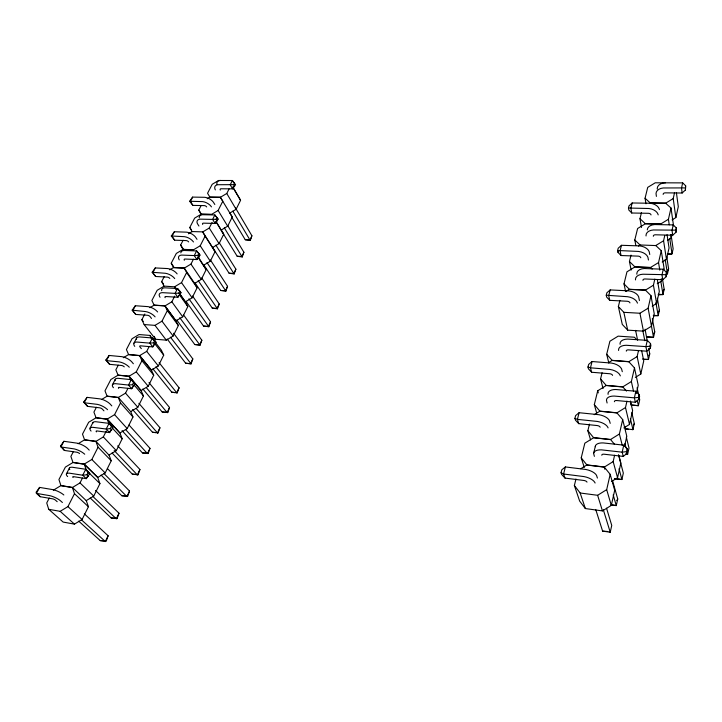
<?xml version="1.0" encoding="UTF-8"?>
<svg xmlns="http://www.w3.org/2000/svg" width="722" height="722" viewBox="0 0 722 722"><rect width="100%" height="100%" fill="white"/><g stroke="black" fill="none" stroke-linecap="round" stroke-linejoin="round"><path stroke-width="1.08" d="M84.339 513.865L108.119 535.76L106.251 541.103L105.349 541.545L100.205 540.588L78.698 521.14M631.813 412.713L634.313 423.507L632.968 429.608L631.858 429.563M648.699 348.401L649.746 353.843L648.5 359.484L644.06 359.466M657.327 298.231L659.403 310.261L658.211 315.631L653.834 315.83M666.325 274.423L667.462 273.891L668.59 268.783L666.722 256.734M612.572 480.662L617.734 498.974L616.263 505.59L610.893 504.868M652.336 318.646L654.746 331.831L653.527 337.336L646.56 336.876L653.527 337.336L648.121 308.213L650.982 295.668L645.333 290.036L629.44 289.278L625.875 291.462M662.543 279.396L664.159 289.314L663.004 294.558L658.59 294.901M601.841 455.275A2.726 1.282 13.6 0 1 604.088 454.21L623.276 456.403L626.958 453.407L626.515 451.629L627.165 448.696L623.754 445.149L603.141 442.92A11.056 5.234 13.5 0 0 595.316 446.738M614.431 401.73A2.653 1.354 12.8 0 1 616.651 400.539L635.369 402.271L638.979 399.257L638.573 397.407L639.187 394.636L635.865 391.234L615.749 389.501A10.74 5.532 12.7 0 0 608.023 393.743L608.104 394.347M626.317 351.163A2.572 1.417 11.9 0 1 628.51 349.872L646.795 351.19L650.314 348.157L649.953 346.244L650.531 343.627L647.3 340.36L627.644 339.078A10.442 5.794 11.8 0 0 620.017 343.681L620.099 344.313M642.959 280.398A2.473 1.498 10.4 0 1 645.107 278.972L662.769 279.739L666.171 276.697L666.397 272.302L663.274 269.216L644.304 268.521A10.027 6.11 10.3 0 0 636.822 273.593L636.885 274.252M653.338 236.293A2.41 1.543 9.3 0 1 655.45 234.785L672.714 235.237L676.054 232.195L676.27 227.881L673.229 224.912L654.673 224.551A9.774 6.281 9.2 0 0 647.3 229.894M663.175 194.435A2.356 1.579 8.1 0 1 665.269 192.855L682.155 193.009L685.422 189.976L685.638 185.744L682.669 182.883L655.242 182.801L647.724 187.377L645.053 198.252L645.982 203.785M626.958 453.407L627.608 450.474L627.165 448.696M638.979 399.257L639.593 396.495L639.187 394.636M650.314 348.157L650.892 345.549L650.531 343.627M666.171 276.697L666.397 272.302M676.054 232.195L676.27 227.881M685.422 189.976L685.638 185.744M107.407 468.578L129.536 491.05L127.695 496.294L121.81 495.743L101.08 475.067M623.754 445.149L622.183 452.171L623.276 456.403M635.865 391.234L634.385 397.849L635.369 402.271M647.3 340.36L645.892 346.614L648.5 359.484L642.463 359.033M663.274 269.216L661.984 274.974L662.769 279.739M673.229 224.912L672.011 230.363L672.714 235.237M682.669 182.883L681.514 188.063L682.155 193.009M575.966 479.029L574.369 485.5L579.667 501.131L585.361 508.559L602.455 510.905L611.308 505.391L614.693 490.301L610.18 474.336L604.206 466.963L586.959 464.905L580.75 468.758M611.462 481.529L617.572 477.729L620.857 463.064L618.844 455.438M624.584 446.151L626.795 436.296L622.689 419.581L616.805 412.767L599.964 411.134L594.224 414.681M623.862 427.929L629.512 424.428L632.616 410.574L630.405 400.99M636.371 393.553L638.23 385.268L634.485 367.922L628.7 361.614L612.247 360.35L608.529 362.643M635.306 377.435L640.802 374.041L643.735 360.937L641.723 351.027M652.228 306.146L656.614 303.448L659.321 291.363L657.309 279.486M657.255 283.674L661.587 281.02L662.065 278.873M662.209 262.032L666.478 259.415L669.05 247.926L667.056 234.695M667.408 240.435L671.198 238.107L671.884 235.056M672.101 219.867L675.855 217.575L678.301 206.654L676.433 192.873M611.308 505.391L606.688 489.651L610.18 474.336M617.572 477.729L613.159 461.593L614.612 455.212M622.283 445.375L619.386 434.021L622.689 419.581M629.512 424.428L625.487 407.56L626.967 401.089M633.528 391.216L631.371 381.55L634.485 367.922M640.802 374.041L637.138 356.569L638.528 350.45M656.614 303.448L653.428 285.217L654.818 279.107M659.8 270.163L658.545 262.564L661.253 250.678L655.693 245.444M666.478 259.415L663.572 240.76L664.772 235.498M669.24 224.813L668.428 219.271L671 207.99L665.531 203.126L650.323 202.927M675.855 217.575L673.211 198.577L674.574 192.575M129.039 425.041L149.986 448.335L148.181 453.488L142.451 452.911L122.063 430.637M148.976 382.624L169.544 407.497L167.766 412.56L167.125 412.542L146.422 387.759M593.719 452.956L595.379 446.052M95.521 490.464L119.013 513.207L117.099 518.54L111.206 517.963L90.232 498.027M590.578 439.906L587.852 430.691L589.468 424.121M603.069 388.535L600.569 378.96L602.094 372.751M650.982 295.668L654.24 313.808L651.461 326.218L643.446 331.154L627.68 330.144L622.274 324.413L618.366 306.579L619.891 300.388M631.136 270.091L629.449 261.499L631.028 255.092M641.524 227.493L639.972 218.721L641.47 212.638M584.269 467.468L581.228 457.856L584.829 443.2L593.574 437.785L610.622 439.635L614.575 444.355M596.643 412.966L594.323 404.609L597.726 390.773L606.218 385.53L622.86 386.974L626.506 391.08M608.817 362.967L606.688 354.303L609.9 341.226L618.158 336.145L634.421 337.228L636.569 339.511M625.55 291.309L624.007 283.872L626.967 271.815L634.891 266.959L650.612 267.573L652.21 269.125M635.811 245.381L634.8 239.957L637.616 228.513L645.333 223.802L660.702 224.127M173.551 333.221L192.819 358.906L191.068 363.861L185.653 363.229L167.206 339.042M117.704 445.853L139.942 469.508L138.055 474.742L132.316 474.137L112.091 453.01M192.548 296.029L210.553 321.868L208.839 326.741L203.55 326.082L186.023 301.354M597.419 478.063L596.516 475.32A11.128 5.027 14.3 0 0 585.75 469.462L565.38 466.944L563.584 474.011L565.01 478.09L583.927 480.473A2.744 1.227 14.4 0 1 586.995 482.143M610.216 423.345L609.413 420.565A10.812 5.352 13.5 0 0 598.998 414.717L579.098 412.713L577.419 419.374L578.719 423.652L597.184 425.556A2.662 1.309 13.6 0 1 600.163 427.216M622.301 371.695L621.579 368.906A10.505 5.623 12.7 0 0 611.489 363.076L592.058 361.532L590.461 367.823L591.661 372.254L609.702 373.734A2.59 1.372 12.8 0 1 612.581 375.386M639.421 300.56L638.6 296.643A10.09 5.966 11.3 0 0 628.961 290.867L610.18 289.919L608.718 295.704L609.765 300.343L627.201 301.255A2.491 1.462 11.4 0 1 629.954 302.897M649.755 254.496L649.195 251.644A9.828 6.155 10.3 0 0 639.836 245.904L621.471 245.299L620.081 250.796L621.055 255.534L638.104 256.12A2.428 1.507 10.4 0 1 640.775 257.754M659.421 209.633L659.249 208.947A9.585 6.317 9.2 0 0 650.152 203.252L632.192 202.972L630.866 208.18L631.759 213.008L648.446 213.297A2.365 1.552 9.4 0 1 651.036 214.921M565.01 478.09L561.653 474.453L561.057 472.748L561.806 469.805L565.38 466.944M578.719 423.652L575.452 420.159L574.902 418.372L575.605 415.592L579.098 412.713M591.661 372.254L588.475 368.888L587.97 367.038L588.638 364.42L592.058 361.532M609.765 300.343L606.697 297.157L606.254 295.226L606.868 292.807L610.18 289.919M621.055 255.534L618.059 252.465L617.644 250.489L618.231 248.197L621.471 245.299M631.759 213.008L628.835 210.048L628.456 208.026L629.006 205.86L632.192 202.972M618.059 252.465L618.438 250.94M138.877 403.3L159.941 427.749L158.082 432.893L157.468 432.902L136.259 408.553M210.454 260.019L227.565 286.336L225.878 291.128L220.715 290.461L203.433 264.324M159.093 362.652L179.065 387.795L177.242 392.858L171.782 392.199L152.911 368.843M227.62 225.499L243.901 252.24L242.231 256.96L237.186 256.274L221.338 230.652M183.424 314.738L201.844 340.233L200.048 345.188L194.76 344.511L176.737 319.972M201.709 277.952L219.217 303.962L217.448 308.826L212.286 308.132L195.157 283.087M219.235 242.691L235.877 269.162L234.145 273.945L229.1 273.232L212.81 247.745M235.471 207.918L251.888 235.733L250.173 240.444L245.236 239.722L231.455 216.726M108.119 535.76L105.349 541.545L81.396 519.777M119.013 513.207L116.314 518.856L93.084 496.655M129.536 491.05L126.891 496.565L103.815 473.406M139.942 469.508L137.36 474.905L114.193 450.546M149.986 448.335L147.459 453.615L125.61 429.59M157.468 432.902L159.941 427.749M167.125 412.542L169.544 407.497M177.242 392.858L176.709 392.732L179.065 387.795M192.819 358.906L190.527 363.689L185.653 363.229M201.844 340.233L199.606 344.917L194.76 344.511M210.553 321.868L208.36 326.443L203.55 326.082M219.217 303.962L217.069 308.447L212.286 308.132M227.565 286.336L225.463 290.731L220.715 290.461M235.877 269.162L233.82 273.467L234.145 273.945M243.901 252.24L241.879 256.463L242.231 256.96M251.888 235.733L250.173 240.444M49.286 498.045L46.731 502.954L48.726 509.317L63.157 522.078L74.465 524.127L82.082 519.488L88.418 506.727L86.252 500.499M53.365 490.193L60.991 485.563L72.362 487.413L86.225 500.635L93.752 496.068L99.934 483.614L97.741 477.576L84.23 464.219L72.931 462.531L65.395 467.089L58.933 479.543L60.964 485.707L72.335 487.558L80.007 482.91L82.461 478.054M73.319 451.755L70.891 456.421L72.958 462.396L84.257 464.084L97.768 477.441L105.186 472.937L111.224 460.78L108.995 454.941M78.129 443.714L84.636 439.779L95.873 441.322L108.977 455.068L116.305 450.627L122.198 438.75L119.942 433.092L107.172 419.229L96.017 417.83L88.671 422.262L82.507 434.13L84.609 439.906L95.846 441.449L103.318 436.927L106.36 430.926M96.405 407.28L93.905 412.109L96.044 417.704L107.199 419.103L119.969 432.965L127.207 428.579L132.965 416.982L130.682 411.495M101.73 399.428L107.172 396.143L118.264 397.407L130.664 411.621L137.812 407.298L143.434 395.972L141.133 390.647L129.039 376.342L118.02 375.214L110.854 379.528L104.979 390.846L107.145 396.27L118.237 397.533L125.529 393.138L127.947 388.364M118.237 365.233L115.845 369.835L118.047 375.088L129.067 376.225L141.151 390.53L148.218 386.261L153.714 375.187L151.376 370.034L139.617 355.531L128.669 354.52L123.354 357.715M139.59 355.648L151.358 370.151L158.344 365.937L163.714 355.116L161.358 350.116L149.905 335.423L139.03 334.539L132.027 338.744L126.422 349.547L128.642 354.637L139.59 355.648L146.71 351.37L149.228 346.398M144.842 313.989L141.882 319.684L144.147 324.539L155.582 339.259L166.295 340.152L173.154 336.019L178.352 325.559L175.969 320.785L164.959 305.83L154.183 305.108L149.887 307.689M163.975 286.219L157.179 290.298L151.873 300.514L154.165 305.225L164.941 305.938L175.951 320.893L182.729 316.814L187.81 306.579L185.41 301.94L179.733 293.944M179.742 293.836L185.419 301.832L192.124 297.807L197.097 287.798L194.678 283.295M169.751 269.829L173.587 267.528L184.227 268.043L194.66 283.403L201.294 279.423L206.158 269.622L198.342 257.005M203.73 265.154L210.292 261.229L215.048 251.635L212.593 247.402M188.415 233.802L192.169 231.563L202.665 231.87L212.584 247.502L219.064 243.621L223.73 234.226L216.149 221.735M221.275 230.02L227.683 226.176L232.249 216.988L220.336 197.232L209.967 197.097L207.205 198.74M229.758 213.089L236.103 209.299L240.57 200.292L232.989 187.224M87.272 476.682L86.279 478.659L73.644 476.673A2.274 0.713 24.5 0 0 73.066 477.513M110.484 430.718L109.527 432.604L97.064 430.953A2.22 0.776 25 0 0 96.441 431.882M132.586 386.947L131.675 388.734L119.374 387.398A2.166 0.848 25.5 0 0 118.706 388.4M154.093 344.34L152.802 346.912L140.646 345.847A2.112 0.902 26 0 0 139.951 346.93L141.341 348.654M178.839 295.343L177.856 297.283L165.898 296.534A2.058 0.966 26.7 0 0 165.167 297.699M197.846 257.691L196.907 259.55L185.103 259.036A2.013 1.011 27.3 0 0 184.354 260.254M216.483 220.788L215.138 223.45L203.487 223.152A1.967 1.047 27.8 0 0 202.711 224.416M233.883 186.321L232.592 188.875L221.094 188.767A1.922 1.083 28.5 0 0 220.291 190.076M67.642 476.565L67.191 476.096A9.251 2.888 24.5 0 1 69.186 473.145L82.741 475.22L86.279 478.659L89.699 473.704L85.765 469.273L72.227 467.242A9.224 2.924 24.5 0 0 69.781 469.679M91.089 431.07L90.656 430.583A9.025 3.177 25 0 1 92.804 427.316L106.197 429.03L109.527 432.604L112.876 427.749L109.067 423.372L95.701 421.702A8.998 3.213 25 0 0 92.759 423.372M113.426 387.714L113.029 387.209A8.808 3.429 25.5 0 1 115.303 383.662L128.525 385.052L131.675 388.734L134.96 383.987L131.269 379.655L118.065 378.31A8.781 3.466 25.6 0 0 115.168 380.711M134.743 346.352L134.364 345.838A8.601 3.664 26 0 1 136.765 342.038L149.815 343.121L152.802 346.912L156.006 342.255L152.432 337.977L139.4 336.93A8.583 3.691 26.1 0 0 136.431 339.539M160.049 297.256L159.697 296.715A8.366 3.926 26.7 0 1 162.224 292.645L175.067 293.376L177.856 297.283L180.987 292.744L177.54 288.52L164.715 287.816A8.339 3.944 26.8 0 0 161.683 290.65M179.3 259.902L178.966 259.351A8.177 4.106 27.3 0 1 181.583 255.083L194.263 255.57L196.907 259.55L199.976 255.101L196.619 250.931L183.966 250.471A8.159 4.124 27.3 0 0 180.843 252.862M198.929 226.04L197.404 223.594A8.005 4.269 27.8 0 1 200.111 219.145L212.629 219.407L215.138 223.45L218.143 219.082L214.885 214.957L202.386 214.723A7.978 4.287 27.9 0 0 199.263 217.863M233.323 182.161L232.376 180.518L230.21 184.778L232.592 188.875L235.543 184.588L232.376 180.518L218.567 180.491L212.214 184.281L207.557 193.261L209.949 197.196L220.318 197.332L226.771 193.478L229.073 188.947M48.726 509.317L60.17 511.329L67.931 506.618L74.492 493.695L72.362 487.413M84.257 464.084L91.829 459.499L98.066 447.198L95.873 441.322M107.199 419.103L114.581 414.645L120.52 402.921L118.264 397.407M129.067 376.225L136.259 371.884L141.927 360.702L139.617 355.531M144.147 324.539L154.995 325.369L161.981 321.173L167.333 310.613L164.959 305.83M176.592 289.387L174.697 286.724L181.52 282.627L186.646 272.537L184.227 268.043M183.117 240.264L180.635 245.047L182.982 249.352L193.55 249.758L200.22 245.769L205.12 236.112L202.665 231.87M201.158 205.508L198.776 210.093L201.158 214.145L211.591 214.371L218.116 210.472L222.809 201.221L220.336 197.232M164.941 305.938L171.845 301.796L174.697 296.164M193.532 249.866L182.964 249.451L176.321 253.431L171.24 263.205L173.569 267.636L184.209 268.142L190.96 264.099L193.46 259.162M202.656 231.979L209.254 228.035L212.124 222.358M86.983 474.751L88.237 472.26L85.765 469.273L82.741 475.22L86.983 474.751L88.445 476.186M110.304 428.624L111.495 426.26L109.067 423.372L106.197 429.03L110.304 428.624L111.684 430.113M132.514 384.691L133.651 382.443L131.269 379.655L128.525 385.052L132.514 384.691L133.823 386.234M156.006 342.255L152.432 337.977L149.815 343.121L153.687 342.815L154.77 340.667M180.987 292.744L177.54 288.52L175.067 293.376L178.803 293.132L179.832 291.11M199.976 255.101L196.619 250.931L194.263 255.57L197.891 255.371L198.875 253.431M217.205 220.932L216.158 219.244L217.096 217.385M234.641 186.366L233.648 184.651L234.551 182.874M66.451 473.794L69.492 467.919M90.051 428.128L92.939 422.532M112.533 384.627L115.285 379.285M133.976 343.13L136.602 338.031M176.574 289.495L174.679 286.833L163.993 286.111L161.683 281.544L164.282 276.553M192.151 231.663L189.787 227.484L194.651 218.125L201.14 214.244L211.582 214.47M79.555 453.587A2.238 0.74 24.8 0 0 76.703 452.216L64.42 450.438L60.495 446.034L63.888 441.286L77.128 443.164A9.079 3.041 24.9 0 1 87.118 448.01L89.23 450.113M103.941 410.845L102.434 409.193A2.184 0.803 25.4 0 0 99.663 407.822L87.533 406.36L83.725 402.001L87.046 397.362L100.132 398.896A8.863 3.303 25.4 0 1 109.825 403.733L111.829 405.908M129.283 367.245L128.805 366.722A8.682 3.52 25.9 0 0 119.347 361.902L106.414 360.63L105.881 360.007L109.139 355.459L122.054 356.695A8.655 3.547 26 0 1 131.476 361.514L133.371 363.753M151.494 318.429L150.122 316.642A2.076 0.93 26.6 0 0 147.532 315.279L135.736 314.431L132.18 310.171L135.348 305.74L148.064 306.633A8.411 3.809 26.7 0 1 157.161 311.426L157.613 311.967M169.805 278.457A2.031 0.975 27.1 0 0 167.269 277.104L155.627 276.49L152.18 272.275L155.284 267.934L167.838 268.575A8.222 3.998 27.2 0 1 176.691 273.34L177.116 273.891M188.632 241.924A1.986 1.02 27.7 0 0 186.168 240.579L174.661 240.182L171.313 236.013L174.354 231.753L186.745 232.168A8.05 4.17 27.8 0 1 195.373 236.906L197.007 239.343M206.654 206.934A1.94 1.056 28.3 0 0 204.254 205.599L192.9 205.4L189.642 201.285L192.621 197.097L204.858 197.305A7.879 4.314 28.4 0 1 213.27 202.016L214.822 204.488M63.834 494.985L63.274 494.507A9.314 2.744 24.4 0 0 52.986 489.651L39.575 487.404L36.425 493.379L40.161 496.709L52.598 498.821A2.292 0.668 24.3 0 1 55.531 500.202L57.191 501.7M63.888 441.286L60.892 446.972L74.158 448.894A9.106 3.005 24.8 0 1 84.176 453.75L84.718 454.237M87.046 397.362L84.194 402.777L97.289 404.356A8.89 3.276 25.4 0 1 107.027 409.193L107.533 409.708M106.414 360.63L109.139 355.459M135.348 305.74L132.776 310.622L135.736 314.431M155.284 267.934L152.82 272.6L155.627 276.49M174.354 231.753L171.998 236.229L174.661 240.182M192.621 197.097L190.364 201.384L192.9 205.4M667.29 271.201L668.59 268.783M658.085 312.68L659.403 310.261M663.256 290.957L664.159 289.314M648.861 355.45L649.746 353.843M653.825 333.465L654.746 331.831M633.402 425.096L634.313 423.507M616.768 500.563L617.734 498.974M39.575 487.404L36.1 492.26L36.425 493.379L49.854 495.671A9.341 2.698 24.3 0 1 60.188 500.526L62.408 502.503M574.369 485.5L580.163 493L597.626 495.292L606.688 489.651M619.386 434.021L610.595 439.472L593.556 437.622L587.852 430.691M581.228 457.856L586.977 465.067L604.233 467.134L613.159 461.593M631.371 381.55L622.833 386.83L606.191 385.386L600.569 378.96M625.487 407.56L616.832 412.921L599.991 411.287L594.323 404.609M618.366 306.579L623.862 312.328L639.936 313.24L648.121 308.213M637.138 356.569L628.718 361.758L612.274 360.495L606.688 354.303M658.545 262.564L650.585 267.438L634.864 266.833L629.449 261.499M653.428 285.217L645.36 290.163L629.467 289.405L624.007 283.872M673.211 198.577L665.558 203.243L650.351 203.044L645.053 198.252M668.428 219.271L660.675 224.01L645.306 223.676L639.972 218.721M638.419 246.04L640.152 244.975L655.72 245.561L663.572 240.76M626.515 451.629L622.183 452.171L601.498 449.869A11.101 5.198 13.6 0 0 593.664 453.633L594.396 456.358M638.573 397.407L634.385 397.849L614.196 396.062A10.776 5.496 12.8 0 0 606.462 400.25L607.103 403.002M649.953 346.244L645.892 346.614L626.182 345.269A10.478 5.758 11.9 0 0 618.546 349.836L618.619 350.468M665.855 274.703L642.95 274.225A10.063 6.083 10.4 0 0 635.468 279.261L635.522 279.919M675.765 230.156L653.401 229.966A9.81 6.263 9.3 0 0 646.009 235.273L646.064 235.95M220.697 180.455L220.039 180.491A7.816 4.422 28.5 0 0 217.006 184.426M216.158 219.244L212.629 219.407L214.885 214.957L215.878 216.582M234.74 184.624L235.543 184.588M685.16 187.91L663.31 187.973A9.566 6.408 8.1 0 0 656.018 193.514L656.406 196.402M665.522 182.792L664.529 182.828A9.539 6.426 8 0 0 657.246 188.406L657.291 189.092M233.648 184.651L217.854 184.724A7.834 4.413 28.5 0 0 215.075 189.326L215.373 189.895M100.205 540.588L103.833 540.652M245.236 239.722L249.902 239.875L232.818 211.149M667.57 253.675L672.029 253.819L673.13 248.828L671.027 234.497M667.669 254.352L670.819 254.451L672.029 253.819L669.727 238.422M595.831 509.822L602.617 531.121L607.373 531.482M237.186 256.274L241.879 256.463L224.325 227.863M111.206 517.963L117.099 518.54M121.81 495.743L125.303 495.906M229.1 273.232L233.82 273.467L215.869 245.164M658.13 294.314L663.004 294.558L660.811 281.363M653.284 315.352L658.211 315.631L655.919 302.545M628.456 208.026L648.888 208.505A9.612 6.299 9.4 0 1 658.004 214.208L658.184 214.885M142.451 452.911L148.181 453.488M132.316 474.137L138.055 474.742M626.452 454.201L627.626 454.3L629.015 448.037L626.353 437.252M217.376 219.01L218.143 219.082M630.685 402.831L631.19 405.015L638.392 405.692L639.71 399.744L637.084 387.696M105.881 360.007L109.573 364.321L121.558 365.494A2.13 0.866 25.9 0 1 124.247 366.866M142.857 388.987L162.179 411.955L165.437 412.289M132.586 409.573L152.486 432.261L155.735 432.586M625.153 426.675L625.685 428.859L632.968 429.608L630.378 418.643M625.523 454.066L627.626 454.3L627.084 452.152M162.179 411.955L167.766 412.56M617.644 250.489L638.501 251.437A9.855 6.137 10.4 0 1 647.887 257.176L648.455 260.028M625.685 428.859L628.438 429.211M171.782 392.199L174.923 392.606M152.486 432.261L158.082 432.893M611.57 504.795L616.263 505.59L613.195 494.886M602.617 531.121L610.234 532.222L611.742 525.426L606.534 508.198M189.642 201.285L202.62 201.609A7.897 4.296 28.3 0 1 211.059 206.33L211.447 206.889M631.19 405.015L638.392 405.692L637.183 400.241M606.254 295.226L627.544 296.706A10.117 5.938 11.4 0 1 637.219 302.482L637.418 303.141M171.313 236.013L184.408 236.663A8.068 4.151 27.7 0 1 193.063 241.41L193.478 241.969M587.97 367.038L590.461 367.823L609.955 369.42A10.541 5.596 12.8 0 1 620.09 375.25L620.306 375.882M191.068 363.861L170.473 337.192M574.902 418.372L577.419 419.374L597.365 421.44A10.848 5.307 13.6 0 1 607.834 427.289L608.068 427.902M609.16 531.744L610.234 532.222L603.321 509.768M561.057 472.748L563.584 474.011L584.026 476.592A11.173 4.982 14.4 0 1 594.838 482.449L595.09 483.036M152.18 272.275L165.392 273.277A8.249 3.98 27.1 0 1 174.282 278.042L174.706 278.593M200.048 345.188L179.742 317.671M208.839 326.741L188.947 298.836M132.18 310.171L145.51 311.552A8.429 3.791 26.6 0 1 154.643 316.344L155.095 316.886M60.17 511.329L74.465 524.127M67.931 506.618L82.082 519.488M74.492 493.695L88.418 506.727M634.8 239.957L640.179 245.101M80.007 482.91L93.752 496.068M225.878 291.128L207.006 262.6M99.934 483.614L86.396 470.293L84.23 464.219M88.237 472.26L89.699 473.704M60.495 446.034L64.42 450.438M217.448 308.826L198.189 280.641M91.829 459.499L105.186 472.937M98.066 447.198L111.224 460.78M103.318 436.927L116.305 450.627M83.725 402.001L87.533 406.36M111.495 426.26L112.876 427.749M112.415 428.173L122.198 438.75M114.581 414.645L127.207 428.579M134.391 383.355L134.96 383.987M120.52 402.921L132.965 416.982M125.529 393.138L137.812 407.298M107.208 361.551L109.573 364.321M134.184 385.052L143.434 395.972M136.259 371.884L148.218 386.261M38.284 494.417L40.161 496.709M141.927 360.702L153.714 375.187M155.898 366.803L176.709 392.732M146.71 351.37L158.344 365.937M153.687 342.815L154.923 344.403M154.95 343.898L163.714 355.116M141.882 319.684L143.227 321.416M154.995 325.369L166.295 340.152M161.981 321.173L173.154 336.019M167.333 310.613L178.352 325.559M171.845 301.796L182.729 316.814M161.683 281.544L163.596 284.197M178.803 293.132L179.958 294.766M179.607 295.027L187.81 306.579M181.52 282.627L192.124 297.807M171.24 263.205L173.731 266.779M186.646 272.537L197.097 287.798M190.96 264.099L201.294 279.423M180.635 245.047L183.659 249.559M197.891 255.371L198.992 257.032M197.765 256.942L206.158 269.622M200.22 245.769L210.292 261.229M189.787 227.484L191.556 230.21M240.57 200.292L232.665 187.079M205.12 236.112L215.048 251.635M209.254 228.035L219.064 243.621M198.776 210.093L201.655 214.678M229.767 212.99L232.249 216.988M216.32 222.259L223.73 234.226M218.116 210.472L227.683 226.176M226.771 193.478L236.103 209.299M174.679 286.833L176.123 289.621M154.21 336.353L155.582 339.259M149.905 335.423L151.313 338.438M129.039 376.342L130.565 379.907M107.172 419.229L109.031 423.976M580.163 493L585.361 508.559M597.626 495.292L602.455 510.905M604.233 467.134L604.846 469.264M619.025 468.768L621.904 479.525L614.467 478.605L621.904 479.525L623.33 473.091L618.483 454.707M597.726 390.773L598.285 392.885M624.936 443.57L626.01 447.866M623.862 312.328L627.68 330.144M635.595 330.378L637.625 340.27M639.936 313.24L643.446 331.154M642.851 330.766L644.809 340.703M645.071 329.214L647.219 340.793M661.226 278.845L661.587 281.02M661.253 250.678L664.222 269.234M665.188 259.424L667.462 273.891M670.711 234.785L671.198 238.107M671 207.99L673.554 225.805"/></g></svg>
